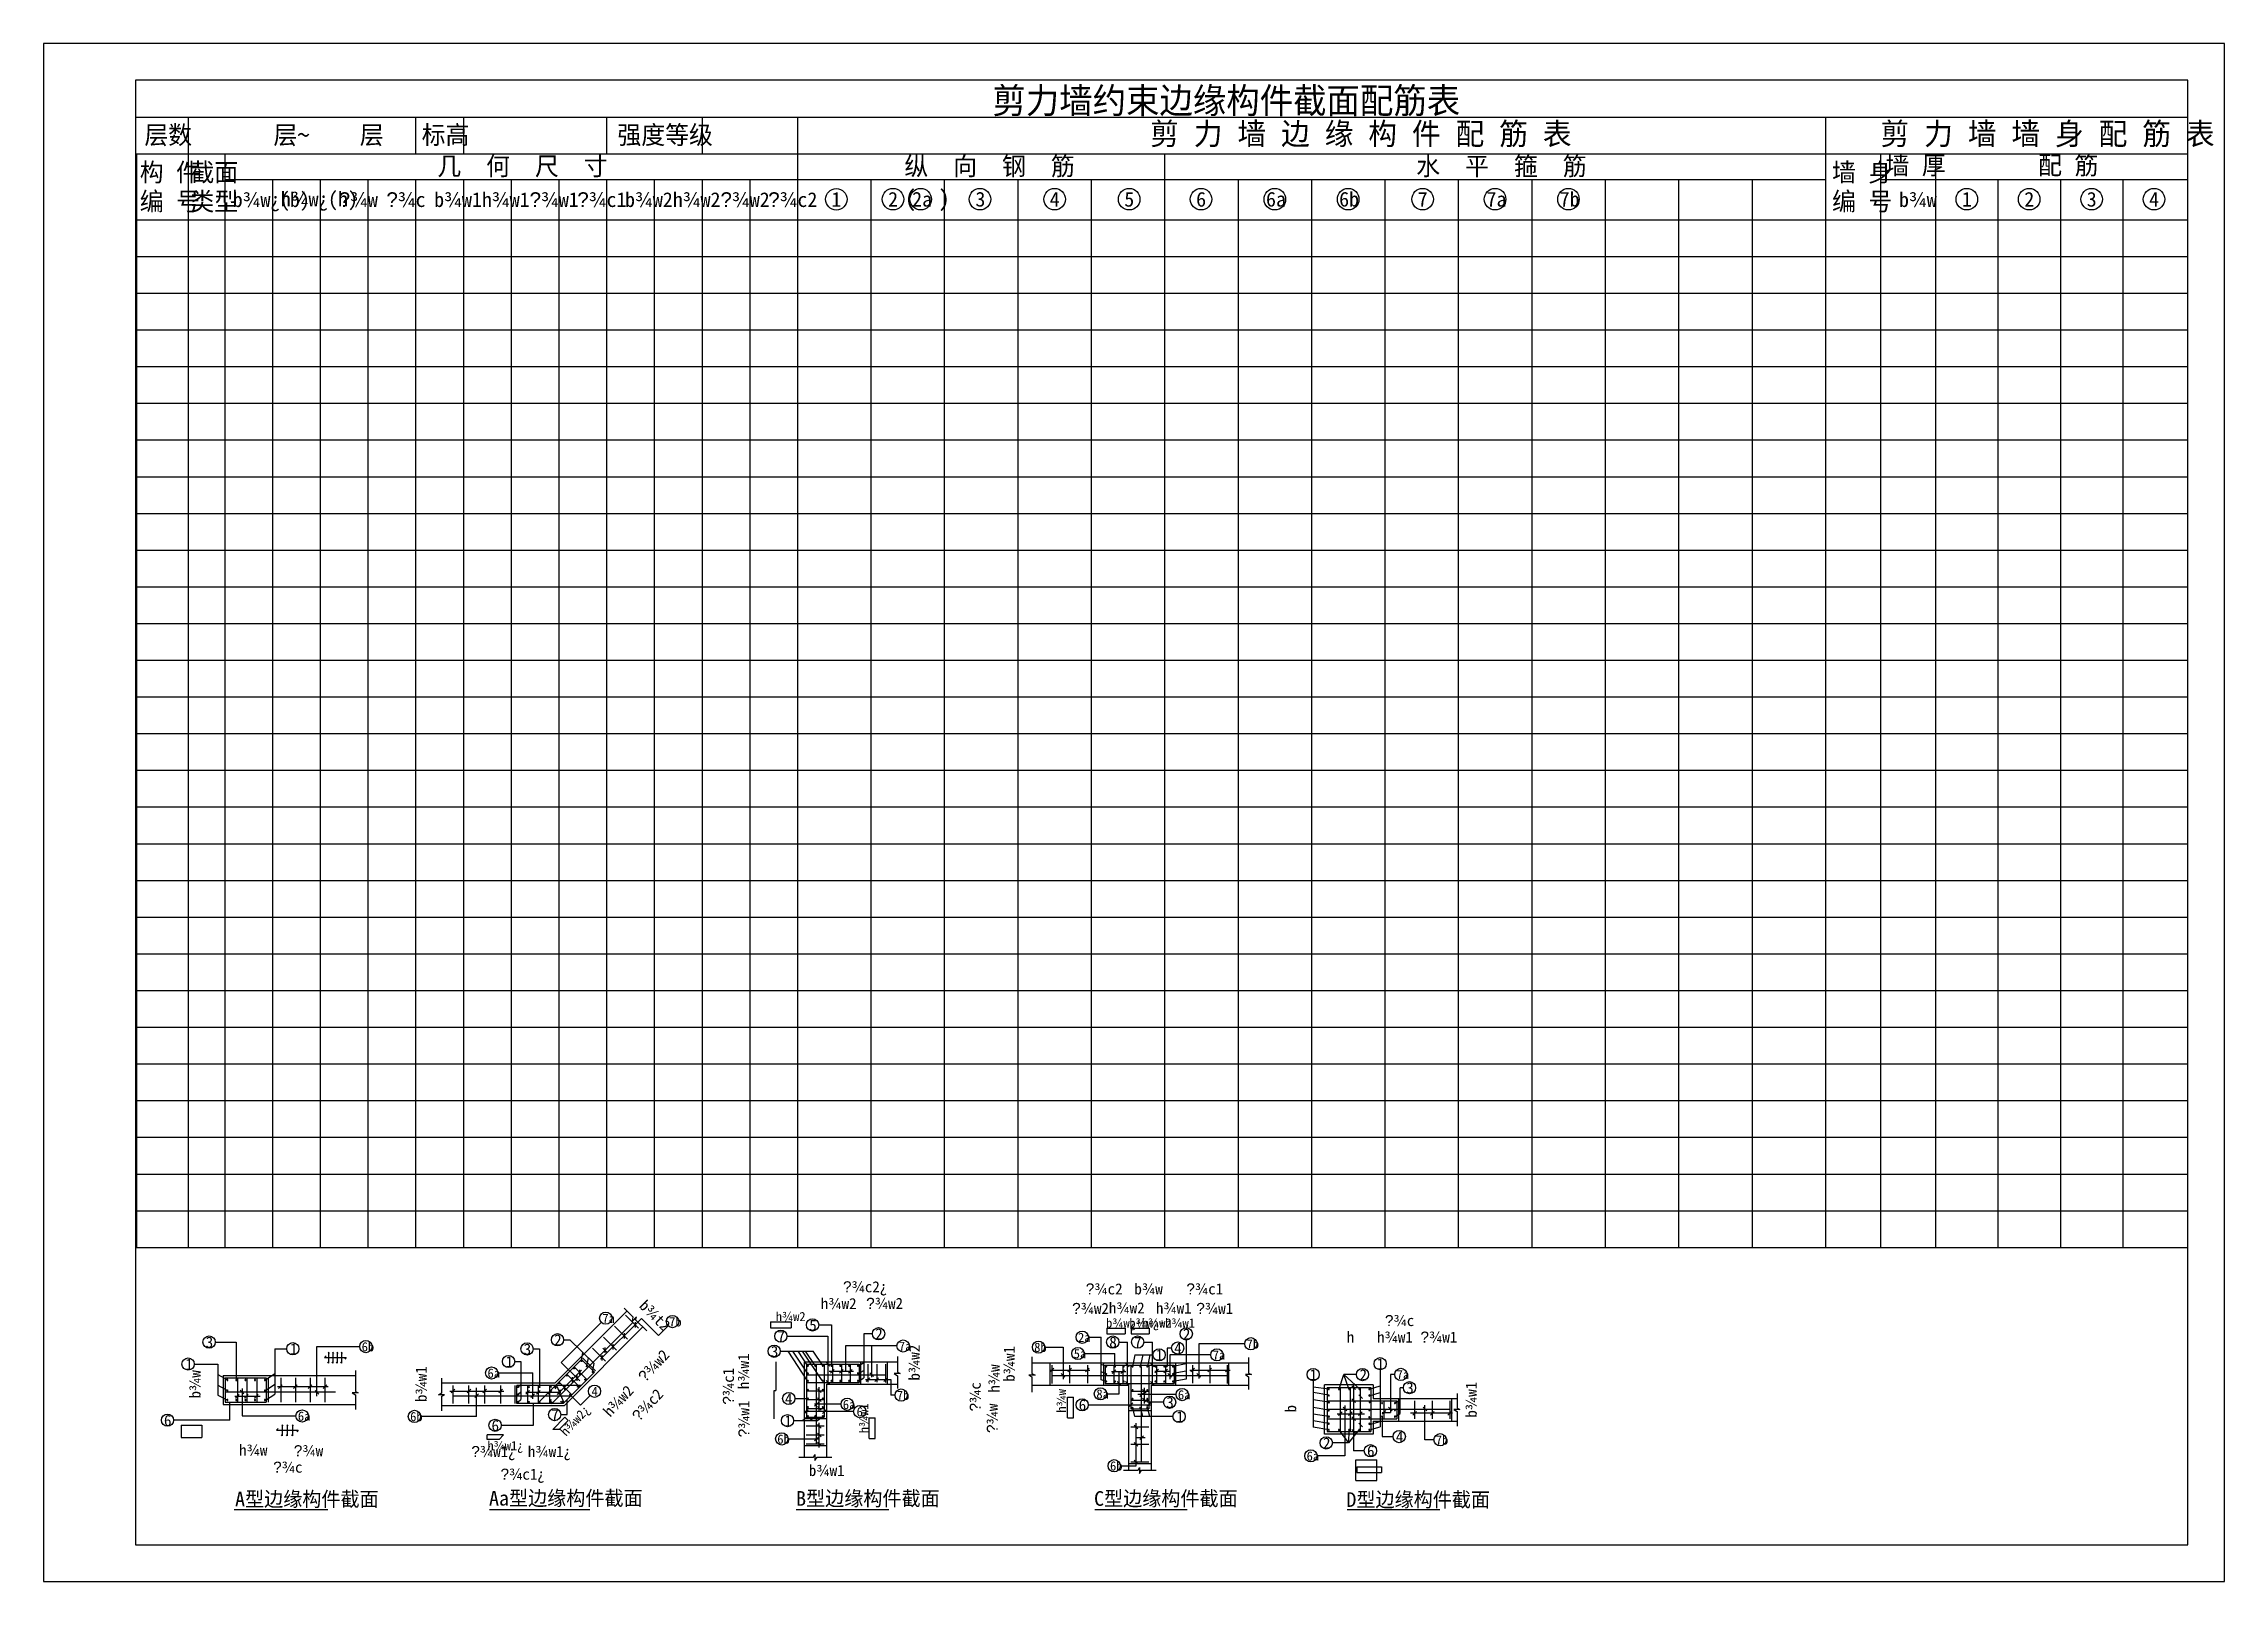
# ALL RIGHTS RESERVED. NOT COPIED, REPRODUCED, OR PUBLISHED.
# Model space of a CAD drawing. Header units: metres. Extents: x 5831 to 65231, y 8233 to 50133.
import ezdxf

# ---------------------------------------------------------------- set-up
doc = ezdxf.new("R2010")
doc.units = ezdxf.units.M
for name, color, linetype in [('PUB_TEXT', 7, 'Continuous'), ('TEXT', 2, 'Continuous'), ('TEXT1', 7, 'Continuous'), ('TK', 7, 'Continuous')]:
    doc.layers.add(name, color=color, linetype=linetype)
doc.dimstyles.get("Standard").update_dxf_attribs({"dimtxt": 2.5, "dimasz": 2.5, "dimexe": 1.25, "dimexo": 0.625, "dimtad": 1, "dimcen": 2.5, "dimazin": 3, "dimtfac": 1, "dimtmove": 0, "dimatfit": 3})

# ---------------------------------------------------------------- blocks, each defined once
blk = doc.blocks.new('WG')
at = {"layer": 'TEXT1', "color": 4}
for p, q in [((-41.39, 614.3), (-41.39, 555.76)), ((-41.39, 37.85), (-41.39, 96.39)), ((34.61, 614.3), (34.61, 37.85))]:
    blk.add_line(p, q, dxfattribs=at)
for centre, start, end in [((-3.39, 614.3), 0, 180), ((-3.39, 37.85), 180, 360)]:
    blk.add_arc(centre, 38, start, end, dxfattribs=at)
blk = doc.blocks.new('_CLOSEDFILLED')
at = {"color": 0, "linetype": 'BYBLOCK'}
blk.add_solid([(-1, 0), (0, 0), (-1, 0)], dxfattribs=at)
blk = doc.blocks.new('*D17')
for p, q in [((25774.69, 14215.11), (25774.69, 13438.03)), ((25731.69, 12660.96), (25731.69, 13438.03)), ((25731.94, 13438.03), (25752.19, 13438.03)), ((25754.19, 13438.03), (25774.44, 13438.03))]:
    blk.add_line(p, q)
at = {"layer": 'Defpoints'}
for p in [(25774.69, 14215.11), (25731.69, 13438.03), (25731.69, 12660.96)]:
    blk.add_point(p, dxfattribs=at)
at = {"xscale": 0.25, "yscale": 0.25, "rotation": 180}
blk.add_blockref('_CLOSEDFILLED', (25731.69, 13438.03), dxfattribs=at)
at = {"xscale": 0.25, "yscale": 0.25}
blk.add_blockref('_CLOSEDFILLED', (25774.69, 13438.03), dxfattribs=at)

msp = doc.modelspace()

# ---------------------------------------------------------------- linework, layer by layer
for p, q in [((9764.03, 48133.06), (9764.03, 17333.1)), ((15964.03, 48133.06), (15964.03, 47133.06)), ((17264.03, 48133.06), (17264.03, 47133.06)), ((21164.03, 48133.06), (21164.03, 47133.06)), ((23764.03, 48133.06), (23764.03, 47133.06)), ((8364.03, 47133.06), (8364.03, 17333.1)), ((8364.03, 47133.06), (64230.76, 47133.06)), ((10764.03, 47133.06), (10764.03, 17333.1)), ((36364.03, 47133.06), (36364.03, 17333.1)), ((55864.03, 47133.06), (55864.03, 17333.1)), ((57364.03, 47133.06), (57364.03, 17333.1)), ((10764.03, 46433.1), (54364.03, 46433.1)), ((12064.03, 46433.1), (12064.03, 17333.1)), ((13364.03, 46433.1), (13364.03, 17333.1)), ((14664.03, 46433.1), (14664.03, 17333.1)), ((17264.03, 46433.1), (17264.03, 17333.1)), ((18564.03, 46433.1), (18564.03, 17333.1)), ((19864.03, 46433.1), (19864.03, 17333.1)), ((21164.03, 46433.1), (21164.03, 30983.1)), ((22464.03, 46433.1), (22464.03, 17333.1)), ((23764.03, 46433.1), (23764.03, 17333.1)), ((25064.03, 46433.1), (25064.03, 17333.1)), ((28364.03, 46433.1), (28364.03, 17333.1)), ((30364.03, 46433.1), (30364.03, 17333.1)), ((32364.03, 46433.1), (32364.03, 17333.1)), ((34364.03, 46433.1), (34364.03, 17333.1)), ((38364.03, 46433.1), (38364.03, 17333.1)), ((40364.03, 46433.1), (40364.03, 17333.1)), ((42364.03, 46433.1), (42364.03, 17333.1)), ((44364.03, 46433.1), (44364.03, 17333.1)), ((46364.03, 46433.1), (46364.03, 17333.1)), ((48364.03, 46433.1), (48364.03, 17333.1)), ((50364.03, 46433.1), (50364.03, 17333.1)), ((52364.03, 46433.1), (52364.03, 17333.1)), ((55864.03, 46433.1), (64230.76, 46433.1)), ((59064.03, 46433.1), (59064.03, 17333.1)), ((60764.03, 46433.1), (60764.03, 17333.1)), ((62464.03, 46433.1), (62464.03, 17333.1)), ((8358.25, 45333.1), (64230.76, 45333.1)), ((8358.25, 44333.1), (64230.76, 44333.1)), ((8358.25, 43333.1), (64230.76, 43333.1)), ((8358.25, 42333.1), (64230.76, 42333.1)), ((8358.25, 41333.1), (64230.76, 41333.1)), ((8358.25, 40333.1), (64230.76, 40333.1)), ((8358.25, 39333.1), (64230.76, 39333.1)), ((8358.25, 38333.1), (64230.76, 38333.1)), ((8358.25, 37333.1), (64230.76, 37333.1)), ((8358.25, 36333.1), (64230.76, 36333.1)), ((8358.25, 35333.1), (64230.76, 35333.1)), ((8358.25, 34333.1), (64230.76, 34333.1)), ((8358.25, 33333.1), (64230.76, 33333.1)), ((8358.25, 32333.1), (64230.76, 32333.1)), ((8358.25, 31333.1), (64230.76, 31333.1)), ((8358.25, 30333.1), (64230.76, 30333.1)), ((8358.25, 29333.1), (64230.76, 29333.1)), ((8358.25, 28333.1), (64230.76, 28333.1)), ((8358.25, 27333.1), (64230.76, 27333.1)), ((8358.25, 26333.1), (64230.76, 26333.1)), ((8358.25, 25333.1), (64230.76, 25333.1)), ((8358.25, 24333.1), (64230.76, 24333.1)), ((8358.25, 23333.1), (64230.76, 23333.1)), ((8358.25, 22333.1), (64230.76, 22333.1)), ((8358.25, 21333.1), (64230.76, 21333.1)), ((8358.25, 20333.1), (64230.76, 20333.1)), ((8358.25, 19333.1), (64230.76, 19333.1)), ((8358.25, 18333.1), (64230.76, 18333.1)), ((21020.26, 15289.92), (19929.54, 14200.22)), ((22114, 15398.89), (20996.78, 14284.11)), ((22579.28, 14933.61), (22114, 15398.89)), ((22841.48, 15195.81), (22579.28, 14933.61)), ((26077.37, 14914.03), (27191.69, 14914.03)), ((26943.37, 15220.03), (27295.69, 15220.03)), ((27191.69, 14914.03), (27191.69, 13586.58)), ((27295.69, 15220.03), (27295.69, 14113.58)), ((28171.69, 14982.03), (28171.69, 13777.11)), ((28408.04, 14982.03), (28171.69, 14982.03)), ((34288.83, 14884.89), (34639.07, 14884.89)), ((34639.07, 13727.37), (34639.07, 14884.89)), ((10503.93, 14755.03), (11072.25, 14755.03)), ((11072.25, 14755.03), (11072.25, 13723.11)), ((12129.25, 14573.03), (12129.25, 13337.11)), ((12129.25, 14573.03), (12452.41, 14573.03)), ((13271.25, 14634.11), (14443.44, 14634.11)), ((13271.25, 13275.58), (13271.25, 14634.11)), ((19164.46, 14566.03), (19335.78, 14566.03)), ((19335.78, 14566.03), (19335.78, 13532.11)), ((19995.46, 14818.03), (20166.78, 14818.03)), ((20166.78, 14818.03), (20824.08, 14169.95)), ((20480.78, 14247.11), (20521.55, 14468.23)), ((20867.32, 13967.9), (20516.64, 14318.58)), ((20628.78, 14103.11), (20669.25, 14322.61)), ((21060.78, 14591.11), (21182.35, 14469.27)), ((25896.37, 14503.03), (26793.53, 14503.03)), ((26641.69, 13701.58), (26108.45, 14503.03)), ((26635.69, 13903.58), (26236.85, 14503.03)), ((26641.69, 14111.58), (26383.53, 14503.03)), ((27033.69, 13707.58), (26504.44, 14503.03)), ((26843.69, 14117.58), (26587.23, 14503.03)), ((27051.69, 14111.58), (26793.53, 14503.03)), ((29074.04, 14647.03), (27676.69, 14647.03)), ((27676.69, 14647.03), (27676.69, 13957.11)), ((28387.69, 13793.58), (28387.69, 14647.03)), ((33096.75, 14616.29), (33601.07, 14616.29)), ((33601.07, 14616.29), (33601.07, 13740.37)), ((34170.83, 14443.89), (35004.37, 14443.89)), ((35004.37, 14089.58), (35004.37, 14443.89)), ((35118.07, 14754.89), (35353.07, 14754.89)), ((35353.07, 13591.37), (35353.07, 14754.89)), ((35555.07, 14406.89), (35490.07, 14089.37)), ((35555.07, 14406.89), (36048.07, 14406.89)), ((35768.07, 14406.89), (35703.07, 14089.37)), ((35797.07, 14754.89), (36032.07, 14754.89)), ((35963.07, 14406.89), (35898.07, 14089.37)), ((36032.07, 13591.37), (36032.07, 14754.89)), ((36430.07, 14591.89), (36430.07, 14086.37)), ((36554.07, 14591.89), (36430.07, 14591.89)), ((37624.07, 14406.89), (36504.37, 14406.89)), ((36504.37, 14406.89), (36504.37, 13747.58)), ((36953.74, 14809.22), (36953.74, 13745.37)), ((38549.07, 14708.89), (37293.01, 14708.89)), ((37293.01, 14708.89), (37293.01, 13764.58)), ((9932.93, 14156.03), (10579.25, 14156.03)), ((10579.25, 14156.03), (10579.25, 13310.11)), ((10579.25, 13866.11), (10838.25, 13726.11)), ((11870.25, 13726.11), (12129.25, 13893.11)), ((11949.28, 13782.65), (11949.28, 13118.2)), ((18201.46, 13912.03), (19153.78, 13912.03)), ((18661.46, 14224.03), (18832.78, 14224.03)), ((18832.78, 14224.03), (18832.78, 13190.11)), ((19153.78, 13206.11), (19153.78, 13912.03)), ((19823.42, 13323.76), (20485.78, 13986.11)), ((19929.54, 14200.22), (20433.8, 13695.49)), ((20780.78, 13935.11), (20824.08, 14169.95)), ((27229.69, 13957.11), (27890.69, 13957.11)), ((28024.69, 14109.11), (28171.69, 14194.11)), ((28024.69, 13893.11), (28171.69, 13978.11)), ((28024.69, 13692.11), (28171.69, 13777.11)), ((28077.69, 14214.03), (28077.69, 13602.51)), ((28220.69, 13731.11), (28911.69, 13731.11)), ((28814.73, 13602.51), (28814.73, 14214.03)), ((28911.69, 13731.11), (28911.69, 13310.03)), ((33225.37, 13990.58), (34325.37, 13990.58)), ((33247.07, 13575.77), (33247.07, 14187.29)), ((34773.07, 14097.37), (34639.07, 14147.37)), ((34773.07, 13890.37), (34639.07, 13940.37)), ((34773.07, 13677.37), (34639.07, 13727.37)), ((34709.07, 13575.77), (34709.07, 14187.29)), ((34913.37, 13950.58), (35308.37, 13950.58)), ((35125.07, 13344.7), (35125.07, 13950.58)), ((36097.37, 13961.58), (36504.37, 13961.58)), ((36356.07, 14086.37), (36430.07, 14086.37)), ((36953.74, 14158.37), (36594.07, 14092.37)), ((36953.74, 13963.37), (36594.07, 13897.37)), ((36953.74, 13745.37), (36594.07, 13679.37)), ((36668.07, 13575.77), (36668.07, 14187.29)), ((37054.37, 13990.58), (38154.37, 13990.58)), ((38118.07, 13575.77), (38118.07, 14187.29)), ((40411.14, 13701.44), (40411.14, 12431.11)), ((41116.14, 13478.11), (41244.14, 13868.11)), ((41670.14, 13481.11), (41244.14, 13868.11)), ((41385.14, 13478.11), (41244.14, 13868.11)), ((41588.47, 13868.11), (41244.14, 13868.11)), ((42235.14, 13998.44), (42235.14, 12448.11)), ((42513.14, 13873.11), (42513.14, 12836.11)), ((42633.47, 13873.11), (42513.14, 13873.11)), ((10579.25, 13576.11), (10838.25, 13436.11)), ((10579.25, 13310.11), (10838.25, 13170.11)), ((10904.25, 12625.11), (10904.25, 13118.2)), ((11036.25, 13276.28), (11727.25, 13276.28)), ((11239.74, 13490.58), (11239.74, 12744.11)), ((11870.25, 13436.11), (12129.25, 13603.11)), ((11870.25, 13170.11), (12129.25, 13337.11)), ((12200.91, 13539.28), (13584.91, 13539.28)), ((16898.78, 13419.11), (18363.78, 13419.11)), ((17624.78, 12729.11), (17624.78, 13503.11)), ((18674.63, 13082.52), (18674.63, 13568.9)), ((18756.78, 13536.11), (18832.78, 13601.11)), ((18756.78, 13330.11), (18832.78, 13395.11)), ((18756.78, 13125.11), (18832.78, 13190.11)), ((19922.78, 13382.02), (18962.4, 13382.02)), ((19177.81, 12486.03), (19177.81, 13082.52)), ((20088.78, 12777.03), (20088.78, 13190.16)), ((20452.28, 13037.61), (20184.99, 13304.9)), ((20714.48, 13299.81), (20452.28, 13037.61)), ((26293.37, 13216.03), (26645.69, 13216.03)), ((26957.69, 12887.58), (26957.69, 13522.11)), ((29023.04, 13310.03), (28911.69, 13310.03)), ((34781.74, 13344.7), (35125.07, 13344.7)), ((36678.41, 13322.7), (35636.07, 13322.7)), ((35810.37, 13502.58), (35810.37, 13077.58)), ((35896.07, 13114.7), (35896.07, 13205.37)), ((36335.41, 13114.7), (35896.07, 13114.7)), ((40833.14, 13472.11), (40411.14, 13528.11)), ((40833.14, 13311.11), (40411.14, 13380.11)), ((40833.14, 13112.11), (40411.14, 13181.11)), ((41513.14, 13574.11), (41513.14, 11794.11)), ((41945.14, 13471.11), (42235.14, 13557.11)), ((41945.14, 13292.11), (42235.14, 13378.11)), ((42640.14, 13102.11), (42785.14, 13184.11)), ((42735.14, 13212.03), (42735.14, 12600.51)), ((42785.14, 12806.11), (42785.14, 13511.11)), ((42867.47, 13511.11), (42785.14, 13511.11)), ((44177.14, 13212.03), (44177.14, 12600.51)), ((10904.25, 12625.11), (9372.25, 12625.11)), ((11239.74, 12744.11), (12703.25, 12744.11)), ((17624.78, 12729.11), (16096.78, 12729.11)), ((18294.46, 12486.03), (19177.81, 12486.03)), ((19917.46, 12777.03), (20088.78, 12777.03)), ((26259.37, 12613.03), (26909.69, 12613.03)), ((26505.69, 12613.03), (26648.69, 12734.11)), ((27154.55, 12660.96), (26543.03, 12660.96)), ((27894.04, 12860.03), (26567.69, 12860.03)), ((26706.69, 12613.03), (26849.69, 12734.11)), ((27551.04, 13059.03), (26823.69, 13059.03)), ((26909.69, 12613.03), (27052.69, 12734.11)), ((26957.69, 11883.03), (26957.69, 12555.11)), ((34286.74, 13044.7), (36019.37, 13044.7)), ((35383.41, 12890.37), (35994.93, 12890.37)), ((35557.07, 12724.7), (35495.07, 12961.37)), ((36592.41, 12724.7), (35557.07, 12724.7)), ((35589.37, 11385.19), (35589.37, 12548.58)), ((35773.07, 12724.7), (35711.07, 12961.37)), ((35962.07, 12724.7), (35900.07, 12961.37)), ((40833.14, 12899.11), (40411.14, 12968.11)), ((40833.14, 12722.11), (40411.14, 12791.11)), ((40833.14, 12538.11), (40411.14, 12607.11)), ((41060.14, 12800.11), (41809.14, 12800.11)), ((41275.14, 13026.11), (41275.14, 11653.11)), ((41945.14, 12505.11), (42235.14, 12591.11)), ((42287.14, 12836.11), (42513.14, 12836.11)), ((42289.14, 12709.11), (42289.14, 12178.11)), ((42640.14, 12724.11), (42785.14, 12806.11)), ((44205.14, 12818.11), (43063.14, 12818.11)), ((43455.14, 12092.11), (43455.14, 13038.11)), ((26102.37, 12115.03), (26957.69, 12115.03)), ((27154.55, 11927.96), (26543.03, 11927.96)), ((35833.07, 12147.7), (35589.37, 12147.7)), ((40833.14, 12362.11), (40411.14, 12431.11)), ((41375.14, 12006.11), (40933.81, 12006.11)), ((41114.14, 12355.11), (41375.14, 12006.11)), ((41666.14, 12370.11), (41375.14, 12006.11)), ((41384.14, 12355.11), (41375.14, 12006.11)), ((41945.14, 12362.11), (42235.14, 12448.11)), ((42289.14, 12178.11), (42588.14, 12178.11)), ((43701.47, 12092.11), (43455.14, 12092.11)), ((35159.08, 11385.19), (35589.37, 11385.19)), ((35383.41, 11444.37), (35994.93, 11444.37)), ((41275.14, 11653.11), (40517.14, 11653.11)), ((41804.47, 11794.11), (41513.14, 11794.11))]:
    msp.add_line(p, q)
for points in [[(8364.03, 48133.06), (64230.76, 48133.06)], [(26364.03, 48133.06), (26364.03, 17333.1)], [(54364.03, 48133.06), (54364.03, 17333.1)], [(8330.76, 47133.06), (8330.76, 30983.1)], [(15964.03, 46433.1), (15964.03, 17333.1)], [(21164.03, 46433.1), (21164.03, 17333.1)], [(8358.25, 17333.1), (64230.76, 17333.1)], [(21639.65, 14996.28), (21639.65, 14854.86)], [(21939.98, 15295.95), (21939.98, 15154.53)], [(21038.99, 14396.94), (21038.99, 14255.52)], [(21119.09, 14603.38), (21119.09, 14461.96)], [(21339.32, 14696.61), (21339.32, 14555.19)], [(20230.95, 13801.99), (20230.95, 13660.57)], [(20357.88, 13842.18), (20357.88, 13700.76)], [(20429.95, 14000.99), (20429.95, 13859.57)], [(27141.69, 14201.96), (27241.69, 14101.96)], [(27141.69, 13705.96), (27241.69, 13605.96)], [(27267.73, 13907.11), (27367.73, 14007.11)], [(27508.73, 13907.11), (27608.73, 14007.11)], [(27750.73, 13907.11), (27850.73, 14007.11)], [(28233.73, 13681.11), (28333.73, 13781.11)], [(28337.69, 13914.11), (28437.69, 13814.11)], [(28474.73, 13681.11), (28574.73, 13781.11)], [(28714.73, 13681.11), (28814.73, 13781.11)], [(33247.11, 13940.58), (33347.11, 14040.58)], [(33551.07, 13895.48), (33651.07, 13795.48)], [(33727.11, 13940.58), (33827.11, 14040.58)], [(34210.11, 13940.58), (34310.11, 14040.58)], [(34932.11, 13900.58), (35032.11, 14000.58)], [(35075.07, 13679.22), (35175.07, 13579.22)], [(35172.11, 13900.58), (35272.11, 14000.58)], [(35303.07, 14175.22), (35403.07, 14075.22)], [(35303.07, 13679.22), (35403.07, 13579.22)], [(35982.07, 14175.22), (36082.07, 14075.22)], [(35982.07, 13679.22), (36082.07, 13579.22)], [(36096.11, 13911.58), (36196.11, 14011.58)], [(36340.11, 13911.58), (36440.11, 14011.58)], [(36454.37, 13894.37), (36554.37, 13794.37)], [(37076.11, 13940.58), (37176.11, 14040.58)], [(37243.01, 13894.37), (37343.01, 13794.37)], [(37545.11, 13940.58), (37645.11, 14040.58)], [(38020.11, 13940.58), (38120.11, 14040.58)], [(11160.28, 13326.28), (11060.28, 13226.28)], [(11188.74, 13442.11), (11288.74, 13342.11)], [(11406.28, 13326.28), (11306.28, 13226.28)], [(11678.28, 13326.28), (11578.28, 13226.28)], [(12329.28, 13589.28), (12229.28, 13489.28)], [(12735.28, 13589.28), (12635.28, 13489.28)], [(13137.28, 13589.28), (13037.28, 13489.28)], [(13229.74, 13437.11), (13329.74, 13337.11)], [(13542.28, 13589.28), (13442.28, 13489.28)], [(17032.63, 13469.11), (16932.63, 13369.11)], [(17465.63, 13469.11), (17365.63, 13369.11)], [(17674.78, 13341.11), (17574.78, 13241.11)], [(17898.63, 13469.11), (17798.63, 13369.11)], [(18331.63, 13469.11), (18231.63, 13369.11)], [(19066.63, 13432.02), (18966.63, 13332.02)], [(19203.78, 13341.11), (19103.78, 13241.11)], [(19358.63, 13432.02), (19258.63, 13332.02)], [(19670.63, 13432.02), (19570.63, 13332.02)], [(19896.99, 13451.05), (19866.38, 13312.98)], [(20018.95, 13589.99), (20018.95, 13448.57)], [(26832.69, 13009.03), (26932.69, 13109.03)], [(26907.69, 13477.96), (27007.69, 13377.96)], [(26907.69, 13237.96), (27007.69, 13137.96)], [(35396.49, 12994.7), (35496.49, 13094.7)], [(35689.07, 13272.7), (35789.07, 13372.7)], [(35760.37, 13463.22), (35860.37, 13363.22)], [(35760.37, 13224.22), (35860.37, 13124.22)], [(35882.86, 12994.7), (35982.86, 13094.7)], [(41463.14, 13565.65), (41563.14, 13465.65)], [(41463.14, 13203.65), (41563.14, 13103.65)], [(41651.02, 13314.22), (41751.02, 13214.22)], [(26556.1, 12810.03), (26656.1, 12910.03)], [(26907.69, 12997.96), (27007.69, 12897.96)], [(26907.69, 12507.96), (27007.69, 12407.96)], [(27042.48, 12810.03), (27142.48, 12910.03)], [(35539.37, 12494.22), (35639.37, 12394.22)], [(41100.76, 12753.7), (41200.76, 12853.7)], [(41225.14, 12980.11), (41325.14, 12880.11)], [(41375.76, 12753.7), (41475.76, 12853.7)], [(41463.14, 12714.2), (41563.14, 12614.2)], [(41648.76, 12753.7), (41748.76, 12853.7)], [(41651.02, 12544.22), (41751.02, 12444.22)], [(42291.76, 12789.7), (42391.76, 12889.7)], [(42463.14, 12980.11), (42563.14, 12880.11)], [(43122.76, 12765.29), (43222.76, 12865.29)], [(43405.14, 12980.11), (43505.14, 12880.11)], [(43602.76, 12765.29), (43702.76, 12865.29)], [(44076.36, 12765.29), (44176.36, 12865.29)], [(26832.69, 12065.03), (26932.69, 12165.03)], [(26907.69, 12269.07), (27007.69, 12169.07)], [(26907.69, 12027.96), (27007.69, 11927.96)], [(35539.37, 12016.88), (35639.37, 11916.88)], [(35689.07, 12097.7), (35789.07, 12197.7)], [(41463.14, 12371.65), (41563.14, 12271.65)], [(35539.37, 11540.22), (35639.37, 11440.22)]]:
    msp.add_lwpolyline(points)
for points in [[(10839.04, 13735.22, 1), (10839.04, 13707.22, 1)], [(11080.04, 13735.22, 1), (11080.04, 13707.22, 1)], [(11326.04, 13735.22, 1), (11326.04, 13707.22, 1)], [(11589.04, 13735.22, 1), (11589.04, 13707.22, 1)], [(11857.04, 13735.22, 1), (11857.04, 13707.22, 1)], [(20088.93, 13829.54, -1), (20069.13, 13849.34, -1)], [(20291.77, 14025.59, -1), (20271.97, 14045.39, -1)], [(20493.3, 14227.11, -1), (20473.5, 14246.91, -1)], [(20596.78, 13722.39, -1), (20576.98, 13742.19, -1)], [(20639.99, 14079.61, -1), (20620.19, 14099.41, -1)], [(20799.37, 13924.79, -1), (20779.57, 13944.59, -1)], [(26647.48, 14125.22, 1), (26647.48, 14097.22, 1)], [(26647.48, 13911.22, 1), (26647.48, 13883.22, 1)], [(26647.48, 13710.22, 1), (26647.48, 13682.22, 1)], [(26851.48, 14125.22, 1), (26851.48, 14097.22, 1)], [(27051.48, 14125.22, 1), (27051.48, 14097.22, 1)], [(27051.48, 13710.22, 1), (27051.48, 13682.22, 1)], [(27291.48, 14125.22, 1), (27291.48, 14097.22, 1)], [(27291.48, 13710.22, 1), (27291.48, 13682.22, 1)], [(27531.48, 14125.22, 1), (27531.48, 14097.22, 1)], [(27531.48, 13710.22, 1), (27531.48, 13682.22, 1)], [(27771.48, 14125.22, 1), (27771.48, 14097.22, 1)], [(27771.48, 13710.22, 1), (27771.48, 13682.22, 1)], [(28011.48, 14125.22, 1), (28011.48, 14097.22, 1)], [(28011.48, 13710.22, 1), (28011.48, 13682.22, 1)], [(28012.48, 13913.22, 1), (28012.48, 13885.22, 1)], [(34772.86, 14103.48, 1), (34772.86, 14075.48, 1)], [(34772.86, 13896.48, 1), (34772.86, 13868.48, 1)], [(34772.86, 13690.48, 1), (34772.86, 13662.48, 1)], [(35012.86, 14103.48, 1), (35012.86, 14075.48, 1)], [(35012.86, 13690.48, 1), (35012.86, 13662.48, 1)], [(35252.86, 14103.48, 1), (35252.86, 14075.48, 1)], [(35252.86, 13690.48, 1), (35252.86, 13662.48, 1)], [(35492.86, 14103.48, 1), (35492.86, 14075.48, 1)], [(35702.86, 14103.48, 1), (35702.86, 14075.48, 1)], [(35892.86, 14103.48, 1), (35892.86, 14075.48, 1)], [(36113.86, 14103.48, 1), (36113.86, 14075.48, 1)], [(36113.86, 13690.48, 1), (36113.86, 13662.48, 1)], [(36353.86, 14103.48, 1), (36353.86, 14075.48, 1)], [(36353.86, 13690.48, 1), (36353.86, 13662.48, 1)], [(36593.86, 14103.48, 1), (36593.86, 14075.48, 1)], [(36593.86, 13896.48, 1), (36593.86, 13868.48, 1)], [(36593.86, 13690.48, 1), (36593.86, 13662.48, 1)], [(10839.04, 13448.37, 1), (10839.04, 13420.37, 1)], [(10839.04, 13190.22, 1), (10839.04, 13162.22, 1)], [(11080.04, 13190.22, 1), (11080.04, 13162.22, 1)], [(11326.04, 13190.22, 1), (11326.04, 13162.22, 1)], [(11589.04, 13190.22, 1), (11589.04, 13162.22, 1)], [(11857.04, 13448.37, 1), (11857.04, 13420.37, 1)], [(11857.04, 13190.22, 1), (11857.04, 13162.22, 1)], [(18767.89, 13527.9, -1), (18739.89, 13527.9, -1)], [(18767.89, 13327.4, -1), (18739.89, 13327.4, -1)], [(18769.89, 13124.9, -1), (18741.89, 13124.9, -1)], [(19059.89, 13527.9, -1), (19031.89, 13527.9, -1)], [(19061.89, 13124.9, -1), (19033.89, 13124.9, -1)], [(19351.89, 13527.9, -1), (19323.89, 13527.9, -1)], [(19353.89, 13124.9, -1), (19325.89, 13124.9, -1)], [(19660.89, 13535.9, -1), (19632.89, 13535.9, -1)], [(19665.89, 13118.9, -1), (19637.89, 13118.9, -1)], [(19793.59, 13518.4, -1), (19773.79, 13538.2, -1)], [(19878.33, 13616.14, -1), (19858.53, 13635.94, -1)], [(19972.78, 13112.39, -1), (19952.98, 13132.19, -1)], [(20186.09, 13327.4, -1), (20158.09, 13327.4, -1)], [(20394.93, 13525.54, -1), (20375.13, 13545.34, -1)], [(26647.48, 13470.22, 1), (26647.48, 13442.22, 1)], [(26647.48, 13230.22, 1), (26647.48, 13202.22, 1)], [(27051.48, 13470.22, 1), (27051.48, 13442.22, 1)], [(27051.48, 13230.22, 1), (27051.48, 13202.22, 1)], [(35492.86, 13456.48, 1), (35492.86, 13428.48, 1)], [(35492.86, 13216.48, 1), (35492.86, 13188.48, 1)], [(35892.86, 13456.48, 1), (35892.86, 13428.48, 1)], [(35892.86, 13216.48, 1), (35892.86, 13188.48, 1)], [(40836.93, 13488.22, 1), (40836.93, 13460.22, 1)], [(40836.93, 13310.22, 1), (40836.93, 13282.22, 1)], [(40838.93, 13119.22, 1), (40838.93, 13091.22, 1)], [(41114.93, 13488.22, 1), (41114.93, 13460.22, 1)], [(41392.93, 13488.22, 1), (41392.93, 13460.22, 1)], [(41670.93, 13488.22, 1), (41670.93, 13460.22, 1)], [(41940.93, 13487.22, 1), (41940.93, 13459.22, 1)], [(41940.93, 13312.22, 1), (41940.93, 13284.22, 1)], [(41945.93, 13131.22, 1), (41945.93, 13103.22, 1)], [(42287.93, 13106.22, 1), (42287.93, 13078.22, 1)], [(42638.93, 13106.22, 1), (42638.93, 13078.22, 1)], [(26647.48, 12990.22, 1), (26647.48, 12962.22, 1)], [(26647.48, 12750.22, 1), (26647.48, 12722.22, 1)], [(26851.48, 12750.22, 1), (26851.48, 12722.22, 1)], [(27051.48, 12990.22, 1), (27051.48, 12962.22, 1)], [(27051.48, 12750.22, 1), (27051.48, 12722.22, 1)], [(35492.86, 12976.48, 1), (35492.86, 12948.48, 1)], [(35700.86, 12976.48, 1), (35700.86, 12948.48, 1)], [(35892.86, 12976.48, 1), (35892.86, 12948.48, 1)], [(40836.93, 12908.22, 1), (40836.93, 12880.22, 1)], [(40836.93, 12545.22, 1), (40836.93, 12517.22, 1)], [(40838.93, 12736.22, 1), (40838.93, 12708.22, 1)], [(41937.93, 12717.22, 1), (41937.93, 12689.22, 1)], [(41940.93, 12914.22, 1), (41940.93, 12886.22, 1)], [(41940.93, 12541.22, 1), (41940.93, 12513.22, 1)], [(42287.93, 12736.22, 1), (42287.93, 12708.22, 1)], [(42636.93, 12914.22, 1), (42636.93, 12886.22, 1)], [(42638.93, 12736.22, 1), (42638.93, 12708.22, 1)], [(40833.93, 12376.22, 1), (40833.93, 12348.22, 1)], [(41111.93, 12376.22, 1), (41111.93, 12348.22, 1)], [(41389.93, 12376.22, 1), (41389.93, 12348.22, 1)], [(41667.93, 12376.22, 1), (41667.93, 12348.22, 1)], [(41940.93, 12376.22, 1), (41940.93, 12348.22, 1)]]:
    msp.add_lwpolyline(points, format="xyb", close=True)
for centre, radius in [((27422.64, 45891.18), 293.33), ((28966.72, 45893.55), 293.33), ((29721.06, 45893.55), 293.33), ((31334.36, 45893.55), 293.33), ((33368.47, 45893.55), 293.33), ((35400.26, 45893.55), 293.33), ((37356.62, 45893.55), 293.33), ((39366.29, 45893.55), 293.33), ((41364.23, 45893.55), 293.33), ((43391.59, 45893.55), 293.33), ((45366.29, 45893.55), 293.33), ((47364.23, 45893.55), 293.33), ((58214.74, 45893.55), 293.33), ((59914.74, 45893.55), 293.33), ((61614.74, 45893.55), 293.33), ((63314.74, 45893.55), 293.33), ((21140.79, 15405.03), 166.67), ((22962.02, 15310.92), 166.67), ((10337.26, 14755.03), 166.67), ((19828.79, 14818.03), 166.67), ((25910.71, 14914.03), 166.67), ((26776.71, 15220.03), 166.67), ((28574.71, 14982.03), 166.67), ((34122.16, 14884.89), 166.67), ((34951.41, 14754.89), 166.67), ((35630.41, 14754.89), 166.67), ((36953.74, 14975.89), 166.67), ((38715.74, 14708.89), 166.67), ((9766.26, 14156.03), 166.67), ((12619.07, 14573.03), 166.67), ((14610.11, 14630.11), 166.67), ((18494.79, 14224.03), 166.67), ((18997.79, 14566.03), 166.67), ((25729.71, 14503.03), 166.67), ((29240.71, 14647.03), 166.67), ((32930.09, 14616.29), 166.67), ((34004.16, 14443.89), 166.67), ((36214.74, 14406.89), 166.67), ((36720.74, 14591.89), 166.67), ((37790.74, 14406.89), 166.67), ((42235.14, 14165.11), 166.67), ((18034.79, 13912.03), 166.67), ((40411.14, 13868.11), 166.67), ((41755.14, 13868.11), 166.67), ((42800.14, 13873.11), 166.67), ((43034.14, 13511.11), 166.67), ((20836.79, 13413.03), 166.67), ((26126.71, 13216.03), 166.67), ((27717.71, 13059.03), 166.67), ((29189.71, 13310.03), 166.67), ((34120.07, 13044.7), 166.67), ((34615.07, 13344.22), 166.67), ((36502.07, 13114.7), 166.67), ((36845.07, 13322.7), 166.67), ((9205.58, 12625.11), 166.67), ((12869.91, 12740.11), 166.67), ((15930.11, 12729.11), 166.67), ((18127.79, 12486.03), 166.67), ((19750.79, 12777.03), 166.67), ((26092.71, 12613.03), 166.67), ((28060.71, 12860.03), 166.67), ((36759.07, 12724.7), 166.67), ((25935.71, 12115.03), 166.67), ((40767.14, 12006.11), 166.67), ((41971.14, 11794.11), 166.67), ((42754.81, 12178.11), 166.67), ((43868.14, 12092.11), 166.67), ((34992.41, 11384.7), 166.67), ((40350.47, 11653.11), 166.67)]:
    msp.add_circle(centre, radius)
at = {"layer": 'TEXT'}
for p, q in [((19751.84, 13630.36), (21721, 15597.52)), ((20005.75, 13019.45), (22153.41, 15165.11)), ((10718.17, 13841.03), (14321.97, 13841.03)), ((10718.17, 13841.03), (10718.17, 13054.51)), ((26543.03, 14214.03), (29086.86, 14214.03)), ((26543.03, 14214.03), (26543.03, 11616.5)), ((32746.34, 14187.29), (38653.24, 14187.29)), ((19757.18, 13630.97), (16677.17, 13630.97)), ((27154.55, 13602.51), (29086.86, 13602.51)), ((27154.55, 13602.51), (27154.55, 11616.5)), ((32746.34, 13575.77), (35383.41, 13575.77)), ((35383.41, 13575.77), (35383.41, 11260.76)), ((35994.93, 13575.77), (35994.93, 11260.76)), ((35994.93, 13575.77), (38653.24, 13575.77)), ((40721.22, 12248.03), (40721.22, 13592.03)), ((42048.31, 13592.03), (40721.22, 13592.03)), ((42048.31, 13592.03), (42048.31, 13212.03)), ((42048.31, 13212.03), (44331.86, 13212.03)), ((10718.17, 13054.51), (14321.97, 13054.51)), ((20005.75, 13019.45), (16677.17, 13019.45)), ((42048.31, 12600.65), (42048.31, 12248.03)), ((42048.31, 12600.51), (44331.86, 12600.51)), ((42048.31, 12248.03), (40721.22, 12248.03))]:
    msp.add_line(p, q, dxfattribs=at)
for points in [[(13570.25, 10179.58), (11017.89, 10179.58)], [(20708.78, 10179.58), (17977.42, 10179.58)], [(28848.69, 10179.58), (26326.34, 10179.58)], [(36980.64, 10179.58), (34466.28, 10179.58)], [(43857.14, 10179.58), (41337.78, 10179.58)]]:
    msp.add_lwpolyline(points, dxfattribs=at)
at = {"layer": 'TEXT1'}
for p, q in [((21887.06, 15431.46), (21643.1, 15675.43)), ((22032.26, 15132.95), (21681.64, 15483.58)), ((19679.11, 13092.69), (21875.82, 15289.4)), ((21432.26, 14532.95), (21081.64, 14883.58)), ((21732.26, 14832.95), (21381.64, 15183.58)), ((21983.94, 15441.06), (21867.19, 15324.31)), ((21867.19, 15324.31), (21887.06, 15431.46)), ((21955.26, 15363.26), (21983.94, 15441.06)), ((22259.93, 15058.6), (21955.26, 15363.26)), ((25629.1, 15303.56), (26193.6, 15303.56)), ((25629.1, 15303.56), (25629.1, 15144.33)), ((25629.1, 15144.33), (26193.6, 15144.33)), ((26193.6, 15303.56), (26193.6, 15144.33)), ((34794.48, 15135.82), (35287.98, 15135.82)), ((34794.48, 15135.82), (34794.48, 14976.59)), ((34794.48, 14976.59), (35287.98, 14976.59)), ((35287.98, 15135.82), (35287.98, 14976.59)), ((35449.48, 15135.82), (35942.98, 15135.82)), ((35449.48, 15135.82), (35449.48, 14976.59)), ((35449.48, 14976.59), (35942.98, 14976.59)), ((35942.98, 15135.82), (35942.98, 14976.59)), ((13522.91, 14377.58), (13481.91, 14330.58)), ((13481.91, 14330.58), (14070.91, 14330.58)), ((13615.91, 14446.58), (13587.91, 14477.58)), ((13587.91, 14477.58), (13587.91, 14177.58)), ((13735.91, 14446.58), (13707.91, 14477.58)), ((13707.91, 14477.58), (13707.91, 14177.58)), ((13855.91, 14446.58), (13827.91, 14477.58)), ((13827.91, 14477.58), (13827.91, 14177.58)), ((13975.91, 14446.58), (13947.91, 14477.58)), ((13947.91, 14477.58), (13947.91, 14177.58)), ((14070.91, 14330.58), (14030.91, 14285.58)), ((19279.58, 13082.52), (20482.86, 14282.36)), ((20832.3, 13932.92), (20482.86, 14282.36)), ((21132.26, 14232.95), (20781.64, 14583.58)), ((29086.86, 14364.66), (29086.86, 13933.81)), ((32746.34, 14355.3), (32746.34, 13897.33)), ((38653.24, 14337.92), (38653.24, 13907.07)), ((10778.28, 13782.65), (10778.28, 13118.2)), ((10778.28, 13782.65), (11891.28, 13782.65)), ((11110.28, 13782.65), (11110.28, 13118.2)), ((11362.28, 13782.65), (11362.28, 13118.2)), ((11634.28, 13782.65), (11634.28, 13118.2)), ((11891.28, 13782.65), (11891.28, 13118.2)), ((12291.28, 13782.65), (12291.28, 13118.2)), ((12691.28, 13782.65), (12691.28, 13118.2)), ((13091.28, 13782.65), (13091.28, 13118.2)), ((13491.28, 13782.65), (13491.28, 13118.2)), ((13587.91, 14177.58), (13560.91, 14203.58)), ((13707.91, 14177.58), (13680.91, 14203.58)), ((13827.91, 14177.58), (13800.91, 14203.58)), ((13947.91, 14177.58), (13920.91, 14203.58)), ((14321.97, 13982.98), (14321.97, 13408.53)), ((16677.17, 13373.53), (16677.17, 13773.79)), ((20218.49, 13319.74), (19868.49, 13669.74)), ((19981.03, 13082.52), (20832.3, 13932.92)), ((20426.53, 13535.7), (20080.44, 13881.79)), ((20629.68, 13730.55), (20279.05, 14081.18)), ((26606.1, 14151.96), (28042.73, 14151.96)), ((26606.1, 14151.96), (26606.1, 12707.96)), ((26606.1, 13864.11), (28764.73, 13864.11)), ((26882.69, 11977.96), (26882.69, 14151.96)), ((27092.48, 14151.96), (27092.48, 12707.96)), ((27320.73, 14148.65), (27320.73, 13659.2)), ((27561.73, 14148.65), (27561.73, 13659.2)), ((27803.73, 14148.65), (27803.73, 13659.2)), ((28042.73, 14148.65), (28042.73, 13655.96)), ((28283.73, 14148.65), (28283.73, 13659.2)), ((28523.73, 14148.65), (28523.73, 13659.2)), ((28764.73, 14151.96), (28764.73, 13655.96)), ((29162.15, 13899.08), (28997.04, 13899.08)), ((28997.04, 13899.08), (29086.86, 13837.35)), ((29086.86, 13933.81), (29162.15, 13899.08)), ((29086.86, 13837.35), (29086.86, 13492.33)), ((32670.11, 13856.34), (32746.34, 13803.95)), ((32835.21, 13856.34), (32670.11, 13856.34)), ((32746.34, 13897.33), (32835.21, 13856.34)), ((32746.34, 13803.95), (32746.34, 13391.21)), ((33297.11, 14125.22), (33297.11, 13629.22)), ((33297.11, 13844.37), (38070.11, 13844.37)), ((33777.11, 14121.91), (33777.11, 13632.46)), ((34260.11, 14121.91), (34260.11, 13632.46)), ((34743.11, 14125.22), (36626.11, 14125.22)), ((34743.11, 14125.22), (34743.11, 13629.22)), ((34982.11, 14121.91), (34982.11, 13632.46)), ((35222.11, 14121.91), (35222.11, 13632.46)), ((35446.49, 14125.22), (35446.49, 12931.22)), ((35739.07, 11490.22), (35739.07, 14084.63)), ((35932.86, 14125.22), (35932.86, 12931.22)), ((36146.11, 14121.91), (36146.11, 13632.46)), ((36390.11, 14121.91), (36390.11, 13632.46)), ((36626.11, 14125.22), (36626.11, 13629.22)), ((37126.11, 14121.91), (37126.11, 13632.46)), ((37595.11, 14121.91), (37595.11, 13632.46)), ((38070.11, 14125.22), (38070.11, 13629.22)), ((38563.42, 13872.34), (38653.24, 13810.61)), ((38728.53, 13872.34), (38563.42, 13872.34)), ((38653.24, 13907.07), (38728.53, 13872.34)), ((38653.24, 13810.61), (38653.24, 13465.6)), ((10778.28, 13394.26), (13780.51, 13394.26)), ((10778.28, 13118.2), (11891.28, 13118.2)), ((14233.73, 13373.08), (14321.97, 13312.44)), ((14398.83, 13373.08), (14233.73, 13373.08)), ((14321.97, 13408.53), (14398.83, 13373.08)), ((14321.97, 13312.44), (14321.97, 12913.37)), ((16588.93, 13312.89), (16677.17, 13373.53)), ((16754.03, 13312.89), (16588.93, 13312.89)), ((16677.17, 13277.43), (16754.03, 13312.89)), ((16678.17, 12879.19), (16677.17, 13277.43)), ((16982.63, 13082.52), (16982.63, 13568.9)), ((16982.63, 13291.11), (20189.84, 13291.11)), ((17415.63, 13082.52), (17415.63, 13568.9)), ((17848.63, 13082.52), (17848.63, 13568.9)), ((18281.63, 13082.52), (18281.63, 13568.9)), ((20467.41, 13568.9), (18724.63, 13568.9)), ((18724.63, 13082.52), (18724.63, 13568.9)), ((19981.03, 13082.52), (18724.63, 13082.52)), ((19016.63, 13082.52), (19016.63, 13568.9)), ((19308.63, 13082.52), (19308.63, 13568.9)), ((19620.63, 13082.52), (19620.63, 13568.9)), ((19625.37, 13146.43), (19666.76, 13187.83)), ((26603.48, 13427.96), (27092.48, 13427.96)), ((26603.48, 13187.96), (27092.48, 13187.96)), ((26606.1, 13655.96), (28042.73, 13655.96)), ((33720.63, 13256.28), (33879.85, 13256.28)), ((33720.63, 12691.78), (33720.63, 13256.28)), ((33879.85, 12691.78), (33879.85, 13256.28)), ((34743.11, 13629.22), (36626.11, 13629.22)), ((35443.86, 13413.22), (35932.86, 13413.22)), ((35443.86, 13174.22), (35932.86, 13174.22)), ((40788.17, 13515.65), (40788.17, 12321.65)), ((40788.17, 13515.65), (41977.17, 13515.65)), ((40788.17, 13153.65), (42689.17, 13153.65)), ((41147.17, 13515.65), (41147.17, 12321.65)), ((41422.17, 13515.65), (41422.17, 12321.65)), ((41695.17, 13515.65), (41695.17, 12321.65)), ((41977.17, 13515.65), (41977.17, 12321.65)), ((42338.17, 13153.65), (42338.17, 12664.2)), ((42689.17, 13153.65), (42689.17, 12664.2)), ((43169.17, 13153.65), (43169.17, 12664.2)), ((43649.17, 13153.65), (43649.17, 12664.2)), ((44129.17, 13153.65), (44129.17, 12664.2)), ((44331.86, 13353.98), (44331.86, 12954.53)), ((9576.66, 12487.56), (10141.16, 12487.56)), ((9576.66, 12487.56), (9576.66, 12155.33)), ((10141.16, 12487.56), (10141.16, 12155.33)), ((12331.91, 12497.58), (12331.91, 12197.58)), ((12359.91, 12466.58), (12331.91, 12497.58)), ((12494.91, 12466.58), (12466.91, 12497.58)), ((12466.91, 12497.58), (12466.91, 12197.58)), ((12637.91, 12466.58), (12609.91, 12497.58)), ((12609.91, 12497.58), (12609.91, 12197.58)), ((20028.9, 12705.13), (19697.09, 12373.31)), ((20117.15, 12616.88), (19873.58, 12373.31)), ((20117.15, 12616.88), (20028.9, 12705.13)), ((26603.48, 12947.96), (27092.48, 12947.96)), ((26606.1, 12707.96), (27092.48, 12707.96)), ((28318.13, 12126.08), (28318.13, 12690.58)), ((28318.13, 12690.58), (28477.35, 12690.58)), ((28477.35, 12126.08), (28477.35, 12690.58)), ((33720.63, 12691.78), (33879.85, 12691.78)), ((35446.49, 12931.22), (35932.86, 12931.22)), ((40788.17, 12930.11), (44129.17, 12930.11)), ((40788.17, 12664.2), (42689.17, 12664.2)), ((44408.72, 12919.08), (44243.62, 12919.08)), ((44243.62, 12919.08), (44331.86, 12858.44)), ((44331.86, 12954.53), (44408.72, 12919.08)), ((44331.86, 12858.44), (44331.86, 12459.37)), ((9576.66, 12155.33), (10141.16, 12155.33)), ((12215.91, 12397.58), (12174.91, 12350.58)), ((12174.91, 12350.58), (12763.91, 12350.58)), ((12331.91, 12197.58), (12304.91, 12223.58)), ((12466.91, 12197.58), (12439.91, 12223.58)), ((12609.91, 12197.58), (12582.91, 12223.58)), ((12763.91, 12350.58), (12723.91, 12305.58)), ((18359.78, 12223.51), (17913.12, 12223.51)), ((17913.12, 12098.31), (17913.12, 12223.51)), ((18234.58, 12098.31), (17913.12, 12098.31)), ((18359.78, 12223.51), (18234.58, 12098.31)), ((19873.58, 12373.31), (19697.09, 12373.31)), ((26603.48, 12467.96), (27092.48, 12467.96)), ((26603.48, 12227.96), (27092.48, 12227.96)), ((26603.48, 11977.96), (27092.48, 11977.96)), ((28318.13, 12126.08), (28477.35, 12126.08)), ((35443.86, 12444.22), (35932.86, 12444.22)), ((35443.86, 11968.22), (35932.86, 11968.22)), ((40788.17, 12321.65), (41977.17, 12321.65)), ((26402.77, 11616.5), (26801.01, 11616.5)), ((26801.01, 11616.5), (26836.47, 11693.36)), ((26836.47, 11693.36), (26836.47, 11528.26)), ((26836.47, 11528.26), (26897.11, 11616.5)), ((26897.11, 11616.5), (27297.37, 11616.5)), ((35446.49, 11490.22), (35932.86, 11490.22)), ((35641.39, 11260.76), (35676.85, 11337.62)), ((35676.85, 11337.62), (35676.85, 11172.52)), ((41575.69, 10980.52), (41575.69, 11545.02)), ((41575.69, 11545.02), (42146.92, 11545.02)), ((41603.55, 11358.56), (42276.05, 11358.56)), ((41603.55, 11358.56), (41603.55, 11199.33)), ((42146.92, 10980.52), (42146.92, 11545.02)), ((42276.05, 11358.56), (42276.05, 11199.33)), ((35243.15, 11260.76), (35641.39, 11260.76)), ((35676.85, 11172.52), (35737.49, 11260.76)), ((35737.49, 11260.76), (36137.75, 11260.76)), ((41575.69, 10980.52), (42146.92, 10980.52)), ((41603.55, 11199.33), (42276.05, 11199.33))]:
    msp.add_line(p, q, dxfattribs=at)
msp.add_arc((19652.24, 13119.56), 38, 135, 315, dxfattribs=at)
at = {"layer": 'TK'}
for points in [[(5830.76, 8233.08), (65230.76, 8233.08), (65230.76, 50133.08), (5830.76, 50133.08)], [(8330.76, 9233.08), (64230.76, 9233.08), (64230.76, 49133.08), (8330.76, 49133.08)]]:
    msp.add_lwpolyline(points, close=True, dxfattribs=at)

# ---------------------------------------------------------------- block references
at = {"layer": 'TEXT1', "xscale": 0.8, "yscale": 0.8, "zscale": 0.8, "rotation": 24}
msp.add_blockref('WG', (19981.79, 13089.15), dxfattribs=at)

# ---------------------------------------------------------------- texts
for s, height, p in [('层数', 500, (8574.26, 47395.62)), ('层~    层', 500, (12089.66, 47395.62)), ('标高', 500, (16128.33, 47395.62)), ('强度等级', 500, (21460.35, 47395.62)), ('剪 力 墙 边 缘 构 件 配 筋 表', 600, (35973.26, 47377.47)), ('剪 力 墙 墙 身 配 筋 表', 600, (55867.09, 47377.47)), ('构 件', 500, (8449.33, 46376.07)), ('截面', 500, (9829.87, 46376.07)), ('几  何  尺  寸', 500, (16554.36, 46546.37)), ('纵  向  钢  筋', 500, (29275.82, 46546.37)), ('水  平  箍  筋', 500, (43218.08, 46546.37)), ('墙 身', 500, (54544.54, 46376.07)), ('墙 厚', 500, (55998.49, 46568.75)), ('配 筋', 500, (60157.96, 46568.75)), ('编 号', 500, (8449.33, 45584.84)), ('类型', 500, (9829.87, 45584.84)), ('b%%190w%%191(b)', 400, (10981.06, 45680.59)), ('h%%190w%%191(h)', 400, (12290.12, 45697.08)), ('%%154%%190w', 400, (13867.76, 45681.72)), ('%%154%%190c', 400, (15167.76, 45681.72)), ('b%%190w1', 400, (16467.76, 45681.72)), ('h%%190w1', 400, (17767.76, 45681.72)), ('%%154%%190w1', 400, (19067.76, 45681.72)), ('%%154%%190c1', 400, (20367.76, 45681.72)), ('b%%190w2', 400, (21667.76, 45681.72)), ('h%%190w2', 400, (22967.76, 45681.72)), ('%%154%%190w2', 400, (24267.76, 45681.72)), ('%%154%%190c2', 400, (25567.76, 45681.72)), ('1', 400, (27288.59, 45689.08)), ('2', 400, (28832.66, 45691.45)), ('(  )', 450, (29289.02, 45691.45)), ('2a', 400, (29487.21, 45693.55)), ('3', 400, (31211.29, 45693.55)), ('4', 400, (33234.41, 45691.45)), ('5', 400, (35266.2, 45691.45)), ('6', 400, (37222.57, 45691.45)), ('6a', 400, (39126.29, 45693.55)), ('6b', 400, (41118.07, 45693.55)), ('7', 400, (43257.53, 45691.45)), ('7a', 400, (45132.44, 45693.55)), ('7b', 400, (47124.23, 45693.55)), ('编 号', 500, (54544.54, 45584.84)), ('b%%190w', 400, (56367.76, 45681.72)), ('1', 400, (58080.68, 45691.45)), ('2', 400, (59780.68, 45691.45)), ('3', 400, (61480.68, 45691.45)), ('4', 400, (63180.68, 45691.45)), ('7a', 250, (21049.45, 15275.22)), ('3', 300, (10244.96, 14599.26)), ('2', 300, (19736.49, 14662.26)), ('7b', 250, (22868.27, 15181.11)), ('7', 300, (25818.4, 14758.26)), ('5', 300, (26684.4, 15064.26)), ('2', 300, (28482.4, 14826.26)), ('2a', 250, (34007.55, 14755.08)), ('8', 300, (34857.06, 14599.12)), ('7', 300, (35536.06, 14599.12)), ('2', 300, (36862.77, 14820.6)), ('1', 300, (9687.8, 14000.26)), ('1', 300, (12540.61, 14417.26)), ('6b', 250, (14494.73, 14500.87)), ('1', 300, (18416.33, 14068.26)), ('3', 300, (18905.49, 14410.26)), ('3', 300, (25637.4, 14347.26)), ('7a', 250, (29126.09, 14517.22)), ('8b', 250, (32812.59, 14486.48)), ('5a', 250, (33889.55, 14314.08)), ('1', 300, (36120.28, 14251.12)), ('4', 300, (36625.15, 14436.6)), ('7a', 250, (37676.12, 14277.08)), ('7b', 250, (38598.24, 14579.08)), ('1', 300, (42140.68, 14009.34)), ('6a', 250, (17922.29, 13782.22)), ('1', 300, (40316.68, 13712.34)), ('2', 300, (41672.83, 13712.34)), ('7a', 250, (42685.52, 13743.3)), ('4', 250, (20756.03, 13283.22)), ('4', 300, (26024.78, 13060.26)), ('6a', 250, (27600.21, 12929.22)), ('7b', 250, (29072.21, 13180.22)), ('6', 300, (34024.48, 12889.42)), ('8a', 250, (34506.79, 13214.9)), ('3', 300, (36411.1, 12959.42)), ('6a', 250, (36727.57, 13192.9)), ('3', 300, (42945.83, 13355.34)), ('6', 300, (9108.66, 12469.34)), ('6a', 250, (12757.41, 12610.87)), ('6b', 250, (15814.73, 12599.3)), ('6', 300, (18030.87, 12330.26)), ('7', 300, (19658.49, 12621.26)), ('1', 300, (26009.25, 12457.26)), ('6', 250, (27974.94, 12730.22)), ('1', 300, (36681.94, 12569.42)), ('6b', 250, (25815.32, 11985.22)), ('2', 300, (40678.83, 11850.34)), ('6', 300, (41878.22, 11638.34)), ('4', 300, (42661.88, 12022.34)), ('7b', 250, (43750.64, 11962.3)), ('6b', 250, (34878.36, 11255.38)), ('6a', 250, (40232.97, 11523.3))]:
    msp.add_text(s, height=height).set_placement(p)
at = {"layer": 'PUB_TEXT'}
msp.add_text('剪力墙约束边缘构件截面配筋表', height=700, dxfattribs=at).set_placement((31674.48, 48231.82))
at = {"layer": 'TEXT'}
for s, height, p in [('%%154%%190c2%%191', 300, (27603.75, 16110.33)), ('%%154%%190c2', 300, (34216.13, 16052.59)), ('b%%190w', 300, (35542.13, 16052.59)), ('%%154%%190c1', 300, (36956.13, 16052.59)), ('h%%190w2', 250, (25772.69, 15324.58)), ('h%%190w2', 300, (26998.75, 15653.33)), ('%%154%%190w2', 300, (28235.75, 15659.33)), ('%%154%%190w2', 300, (33844.13, 15520.59)), ('h%%190w2', 300, (34845.13, 15534.59)), ('h%%190w1', 300, (36126.13, 15530.59)), ('%%154%%190w1', 300, (37227.13, 15520.59)), ('%%154%%190c', 300, (42365.2, 15189.33)), ('b%%190w%%191+h%%190w2', 250, (34769.86, 15147.43)), ('b%%190w%%191+h%%190w1', 250, (35403.86, 15147.43)), ('h', 300, (41323.2, 14739.33)), ('h%%190w1', 300, (42150.2, 14739.33)), ('%%154%%190w1', 300, (43332.2, 14739.33)), ('h%%190w', 300, (11154.65, 11659.15)), ('%%154%%190w', 300, (12645.31, 11643.33)), ('%%154%%190w1%%191', 300, (17479.84, 11622.33)), ('h%%190w1%%191', 250, (17917.84, 11807.33)), ('h%%190w1%%191', 300, (19019.84, 11622.33)), ('%%154%%190c', 300, (12082.61, 11195.11)), ('%%154%%190c1%%191', 300, (18275.84, 11005.33)), ('b%%190w1', 300, (26673.06, 11105.33)), ('A型边缘构件截面', 400, (11044.92, 10275.54)), ('Aa型边缘构件截面', 400, (17962.46, 10300.54)), ('B型边缘构件截面', 400, (26326.37, 10294.54)), ('C型边缘构件截面', 400, (34442.31, 10291.54)), ('D型边缘构件截面', 400, (41315.82, 10262.54))]:
    msp.add_text(s, height=height, dxfattribs=at).set_placement(p)
for s, height, rotation, p in [('b%%190t2', 300, 315, (22030.14, 15719.38)), ('%%154%%190w2', 300, 47, (22215.1, 13644.4)), ('h%%190w1', 300, 90, (25045.46, 13469.76)), ('b%%190w2', 300, 90, (29694.48, 13705.17)), ('b%%190w1', 300, 90, (32280.16, 13670.43)), ('b%%190w', 300, 90, (10104.03, 13217.17)), ('b%%190w1', 300, 90, (16264.56, 13120.17)), ('%%154%%190c1', 300, 90, (24632.71, 13047.17)), ('h%%190w', 300, 90, (31869.21, 13373.43)), ('h%%190w2', 300, 47, (21262.1, 12692.4)), ('%%154%%190c2', 300, 47, (22048.1, 12575.4)), ('%%154%%190w1', 300, 90, (25056.48, 12157.17)), ('%%154%%190c', 300, 90, (31356.79, 12862.43)), ('%%154%%190w', 300, 90, (31821.79, 12275.43)), ('h%%190w', 250, 90, (33675.86, 12830.43)), ('b%%190w1', 300, 90, (44865.47, 12695.17)), ('h%%190w2%%191', 250, 47, (20062.55, 12171.95)), ('h%%190w1', 250, 90, (28297.11, 12269.68)), ('b', 300, 90, (39948.92, 12835.17))]:
    msp.add_text(s, height=height, rotation=rotation, dxfattribs=at).set_placement(p)

# ---------------------------------------------------------------- dimensions: what is measured, and where the dimension line sits
dim = msp.add_linear_dim(base=(25731.69, 13438.03), p1=(25731.69, 12660.96), p2=(25774.69, 14215.11), text='  ', dimstyle='Standard')
dim.commit()
dim.dimension.update_dxf_attribs({"geometry": '*D17', "text_midpoint": (25753.19, 13438.03)})

doc.saveas('drawing.dxf')
